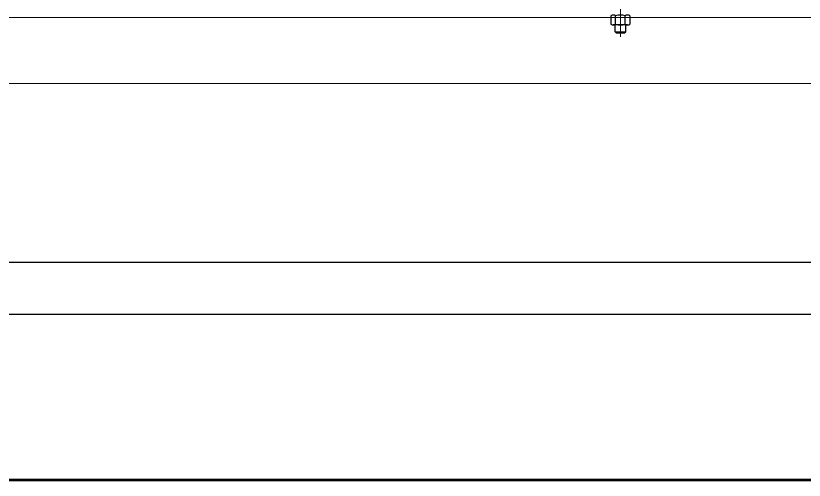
# Model space of a CAD drawing. Extents: x 539033 to 804858, y 468425 to 1263560.
# Drawn here: x 744852 to 745449, y 511174 to 511525 of the extents above; entities that cross this region are included whole.
import ezdxf

# ---------------------------------------------------------------- set-up
doc = ezdxf.new("R2010")
doc.units = 0
doc.header["$LTSCALE"] = 1000
doc.header["$MEASUREMENT"] = 0
for name, pattern in [('0', [0, 0]), ('ACAD_ISO02W100', [15, 12, -3]), ('ACAD_ISO04W100', [30, 24, -3, 0, -3])]:
    doc.linetypes.add(name, pattern=pattern)
doc.layers.get('0').update_dxf_attribs({"linetype": 'CONTINUOUS'})
doc.layers.add('5剖面线层', color=2, linetype='CONTINUOUS')
doc.layers.add('摄像头', color=7, linetype='CONTINUOUS')
for name, color, linetype, lineweight in [('点划线', 1, 'ACAD_ISO04W100', 15), ('粗实线', 7, '0', 30), ('虚线', 6, 'ACAD_ISO02W100', 18)]:
    doc.layers.add(name, color=color, linetype=linetype, lineweight=lineweight)

# ---------------------------------------------------------------- blocks, each defined once
blk = doc.blocks.new('A$C458447FD')
for p, q in [((778.84, 15.89), (778.84, 9.49)), ((782.43, 9.49), (782.43, 15.89)), ((789.62, 9.49), (789.62, 15.89)), ((793.22, 15.89), (793.22, 9.49)), ((791.42, 8.94), (780.63, 8.94))]:
    blk.add_line(p, q)
for centre, radius, start, end in [((780.63, 13.23), 3.21, 55.90631, 124.09369), ((786.03, 4.44), 12, 72.56742, 107.43258), ((791.42, 13.23), 3.21, 55.90631, 124.09369), ((780.63, 12.15), 3.21, 235.90631, 304.09369), ((786.03, 20.94), 12, 252.56742, 287.43258), ((791.42, 12.15), 3.21, 235.90631, 304.09369)]:
    blk.add_arc(centre, radius, start, end)
at = {"layer": '点划线'}
blk.add_line((786.03, 0), (786.03, 94.63), dxfattribs=at)
at = {"layer": '粗实线'}
for p, q in [((782.03, 3.64), (782.03, 8.94)), ((790.03, 3.64), (790.03, 8.94)), ((783.03, 2.64), (782.03, 3.64)), ((782.03, 3.64), (790.03, 3.64)), ((789.03, 2.64), (783.03, 2.64)), ((789.03, 2.64), (790.03, 3.64))]:
    blk.add_line(p, q, dxfattribs=at)
blk = doc.blocks.new('A$C54714A9A')
at = {"layer": '摄像头', "color": 0, "lineweight": 25, "ltscale": 100}
for p, q in [((1015.35, 2510.62), (1015.35, 180.35)), ((1054.65, 2510.62), (1054.65, 180.35))]:
    blk.add_line(p, q, dxfattribs=at)
at = {"layer": '虚线', "color": 0, "linetype": 'ACAD_ISO02W100', "lineweight": 15}
for p, q in [((1190, 225), (1190, 2500.62)), ((1240, 225), (1240, 2500.62))]:
    blk.add_line(p, q, dxfattribs=at)

msp = doc.modelspace()

# ---------------------------------------------------------------- linework, layer by layer
at = {"layer": '5剖面线层', "color": 5, "lineweight": 53, "ltscale": 100, "elevation": 0}
msp.add_lwpolyline([(744642.71, 512933.76), (746241.56, 512933.76), (746241.56, 511174.01), (744642.71, 511174.01)], close=True, dxfattribs=at)

# ---------------------------------------------------------------- block references
at = {"color": 0, "ltscale": 100}
msp.add_blockref('A$C458447FD', (744523.8, 511509.47), dxfattribs=at)
at = {"xscale": -1, "rotation": 270}
msp.add_blockref('A$C54714A9A', (743233.45, 510284.02), dxfattribs=at)

doc.saveas('drawing.dxf')
